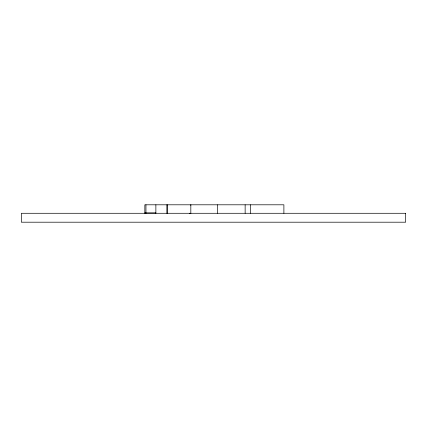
<?xml version="1.0" encoding="UTF-8"?>
<svg xmlns="http://www.w3.org/2000/svg" width="427" height="427" viewBox="0 0 427 427"><rect width="100%" height="100%" fill="white"/><g stroke="black" fill="none" stroke-linecap="round" stroke-linejoin="round"><path stroke-width="0.64" d="M190.816 213.713L190.832 204.8L190.832 205.222M144.844 212.865L155.871 212.865M189.54 213.713L189.54 213.286M283.891 213.286L283.891 204.8L144.844 204.8L144.844 213.286M250.516 204.8L250.516 213.286M245.141 204.8L245.141 213.286M217.551 204.8L217.551 213.286M167.277 204.8L167.277 213.286M166.898 204.8L166.898 213.286M155.871 204.8L155.871 213.286M145.954 204.8L145.954 213.286M405.65 213.286L21.35 213.286L21.35 222.2L405.65 222.2L405.65 213.286"/></g></svg>
